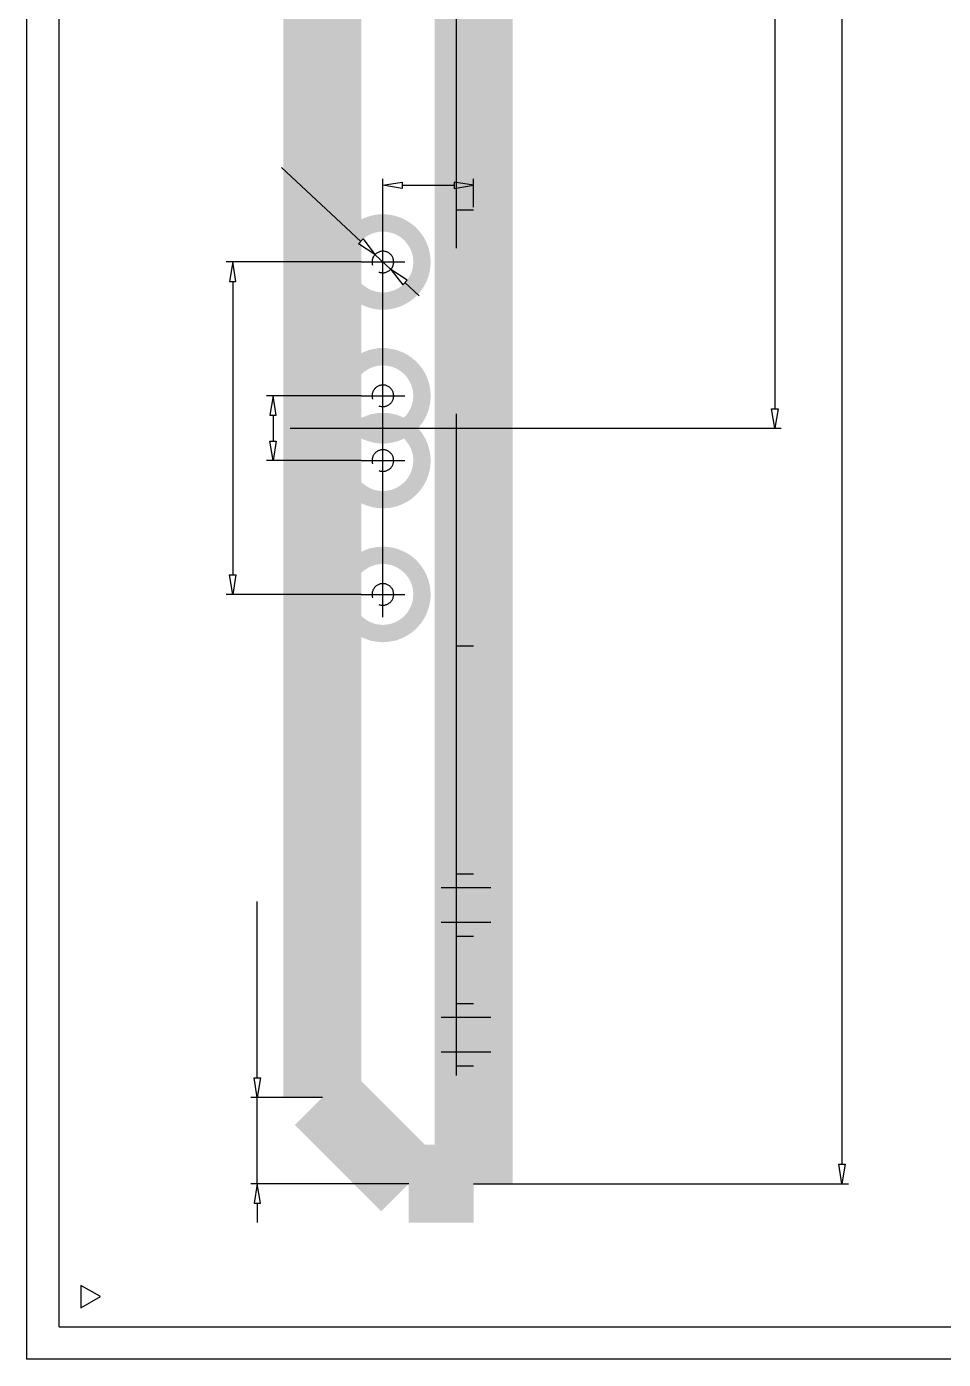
# Model space of a CAD drawing. Extents: x 17.6 to 52.5, y 0.1 to 49.5.
# Drawn here: x 17.65 to 34.27, y 0.14 to 24.3 of the extents above; entities that cross this region are included whole.
import ezdxf

# ---------------------------------------------------------------- set-up
doc = ezdxf.new("R2010")
doc.units = 0
doc.linetypes.add('1', pattern=[50.8, 31.75, -6.35, 6.35, -6.35])
doc.linetypes.add('2', pattern=[15, 12, -3])
doc.layers.get('0').update_dxf_attribs({"linetype": 'CONTINUOUS'})

msp = doc.modelspace()

# ---------------------------------------------------------------- linework, layer by layer
at = {"color": 7}
for points in [[(17.646, 49.452), (17.646, 0.144)], [(18.233, 0.731), (18.233, 48.865)], [(18.982, 1.281), (18.63, 1.485), (18.63, 1.078), (18.982, 1.281)], [(18.233, 0.731), (51.927, 0.731)], [(52.514, 0.144), (17.646, 0.144)]]:
    msp.add_lwpolyline(points, dxfattribs=at)
at = {"color": 7, "const_width": 1.415}
for points in [[(23.009, 32.287), (23.009, 4.893)], [(25.748, 32.287), (25.748, 3.328)], [(24.104, 19.881), (24.093, 19.881), (24.082, 19.882), (24.072, 19.884), (24.061, 19.887), (24.051, 19.89), (24.04, 19.894), (24.031, 19.899), (24.021, 19.905), (24.012, 19.911), (24.003, 19.917), (23.995, 19.925), (23.987, 19.933), (23.98, 19.941), (23.974, 19.95), (23.968, 19.959), (23.963, 19.969), (23.959, 19.979), (23.955, 19.989), (23.952, 20), (23.949, 20.011), (23.948, 20.022), (23.947, 20.032), (23.947, 20.043), (23.948, 20.054), (23.949, 20.065), (23.952, 20.076), (23.955, 20.087), (23.959, 20.097), (23.963, 20.107), (23.968, 20.117), (23.974, 20.126), (23.98, 20.135), (23.987, 20.143), (23.995, 20.151), (24.003, 20.158), (24.012, 20.165), (24.021, 20.171), (24.031, 20.177), (24.04, 20.182), (24.051, 20.186), (24.061, 20.189), (24.072, 20.192), (24.082, 20.194), (24.093, 20.195), (24.104, 20.195), (24.115, 20.195), (24.126, 20.194), (24.137, 20.192), (24.148, 20.189), (24.158, 20.186), (24.168, 20.182), (24.178, 20.177), (24.188, 20.171), (24.197, 20.165), (24.205, 20.158), (24.214, 20.151), (24.221, 20.143), (24.228, 20.135), (24.235, 20.126), (24.241, 20.117), (24.246, 20.107), (24.25, 20.097), (24.254, 20.087), (24.257, 20.076), (24.259, 20.065), (24.261, 20.054), (24.262, 20.043), (24.262, 20.032), (24.261, 20.022), (24.259, 20.011), (24.257, 20), (24.254, 19.989), (24.25, 19.979), (24.246, 19.969), (24.241, 19.959), (24.235, 19.95), (24.228, 19.941), (24.221, 19.933), (24.214, 19.925), (24.205, 19.917), (24.197, 19.911), (24.188, 19.905), (24.178, 19.899), (24.168, 19.894), (24.158, 19.89), (24.148, 19.887), (24.137, 19.884), (24.126, 19.882), (24.104, 19.881)], [(24.104, 17.454), (24.093, 17.455), (24.082, 17.456), (24.072, 17.458), (24.061, 17.461), (24.051, 17.464), (24.04, 17.468), (24.031, 17.473), (24.021, 17.478), (24.012, 17.484), (24.003, 17.491), (23.995, 17.499), (23.987, 17.506), (23.98, 17.515), (23.974, 17.524), (23.968, 17.533), (23.963, 17.543), (23.959, 17.553), (23.955, 17.563), (23.952, 17.574), (23.949, 17.584), (23.948, 17.595), (23.947, 17.606), (23.947, 17.617), (23.948, 17.628), (23.949, 17.639), (23.952, 17.65), (23.955, 17.66), (23.959, 17.671), (23.963, 17.681), (23.968, 17.69), (23.974, 17.7), (23.98, 17.708), (23.987, 17.717), (23.995, 17.725), (24.003, 17.732), (24.012, 17.739), (24.021, 17.745), (24.031, 17.751), (24.04, 17.755), (24.051, 17.759), (24.061, 17.763), (24.072, 17.765), (24.082, 17.767), (24.093, 17.769), (24.104, 17.769), (24.115, 17.769), (24.126, 17.767), (24.137, 17.765), (24.148, 17.763), (24.158, 17.759), (24.168, 17.755), (24.178, 17.751), (24.188, 17.745), (24.197, 17.739), (24.205, 17.732), (24.214, 17.725), (24.221, 17.717), (24.228, 17.708), (24.235, 17.7), (24.241, 17.69), (24.246, 17.681), (24.25, 17.671), (24.254, 17.66), (24.257, 17.65), (24.259, 17.639), (24.261, 17.628), (24.262, 17.617), (24.262, 17.606), (24.261, 17.595), (24.259, 17.584), (24.257, 17.574), (24.254, 17.563), (24.25, 17.553), (24.246, 17.543), (24.241, 17.533), (24.235, 17.524), (24.228, 17.515), (24.221, 17.506), (24.214, 17.499), (24.205, 17.491), (24.197, 17.484), (24.188, 17.478), (24.178, 17.473), (24.168, 17.468), (24.158, 17.464), (24.148, 17.461), (24.137, 17.458), (24.126, 17.456), (24.104, 17.454)], [(24.104, 16.28), (24.093, 16.281), (24.082, 16.282), (24.072, 16.284), (24.061, 16.287), (24.051, 16.29), (24.04, 16.294), (24.031, 16.299), (24.021, 16.304), (24.012, 16.31), (24.003, 16.317), (23.995, 16.325), (23.987, 16.332), (23.98, 16.341), (23.974, 16.35), (23.968, 16.359), (23.963, 16.369), (23.959, 16.379), (23.955, 16.389), (23.952, 16.4), (23.949, 16.41), (23.948, 16.421), (23.947, 16.432), (23.947, 16.443), (23.948, 16.454), (23.949, 16.465), (23.952, 16.476), (23.955, 16.486), (23.959, 16.497), (23.963, 16.507), (23.968, 16.516), (23.974, 16.526), (23.98, 16.534), (23.987, 16.543), (23.995, 16.551), (24.003, 16.558), (24.012, 16.565), (24.021, 16.571), (24.031, 16.577), (24.04, 16.581), (24.051, 16.585), (24.061, 16.589), (24.072, 16.591), (24.082, 16.593), (24.093, 16.595), (24.104, 16.595), (24.115, 16.595), (24.126, 16.593), (24.137, 16.591), (24.148, 16.589), (24.158, 16.585), (24.168, 16.581), (24.178, 16.577), (24.188, 16.571), (24.197, 16.565), (24.205, 16.558), (24.214, 16.551), (24.221, 16.543), (24.228, 16.534), (24.235, 16.526), (24.241, 16.516), (24.246, 16.507), (24.25, 16.497), (24.254, 16.486), (24.257, 16.476), (24.259, 16.465), (24.261, 16.454), (24.262, 16.443), (24.262, 16.432), (24.261, 16.421), (24.259, 16.41), (24.257, 16.4), (24.254, 16.389), (24.25, 16.379), (24.246, 16.369), (24.241, 16.359), (24.235, 16.35), (24.228, 16.341), (24.221, 16.332), (24.214, 16.325), (24.205, 16.317), (24.197, 16.31), (24.188, 16.304), (24.178, 16.299), (24.168, 16.294), (24.158, 16.29), (24.148, 16.287), (24.137, 16.284), (24.126, 16.282), (24.104, 16.28)], [(24.104, 13.854), (24.093, 13.855), (24.082, 13.856), (24.072, 13.858), (24.061, 13.86), (24.051, 13.864), (24.04, 13.868), (24.031, 13.873), (24.021, 13.878), (24.012, 13.884), (24.003, 13.891), (23.995, 13.898), (23.987, 13.906), (23.98, 13.915), (23.974, 13.923), (23.968, 13.933), (23.963, 13.942), (23.959, 13.952), (23.955, 13.963), (23.952, 13.973), (23.949, 13.984), (23.948, 13.995), (23.947, 14.006), (23.947, 14.017), (23.948, 14.028), (23.949, 14.039), (23.952, 14.049), (23.955, 14.06), (23.959, 14.07), (23.963, 14.08), (23.968, 14.09), (23.974, 14.099), (23.98, 14.108), (23.987, 14.117), (23.995, 14.125), (24.003, 14.132), (24.012, 14.139), (24.021, 14.145), (24.031, 14.15), (24.04, 14.155), (24.051, 14.159), (24.061, 14.163), (24.072, 14.165), (24.082, 14.167), (24.093, 14.168), (24.104, 14.169), (24.115, 14.168), (24.126, 14.167), (24.137, 14.165), (24.148, 14.163), (24.158, 14.159), (24.168, 14.155), (24.178, 14.15), (24.188, 14.145), (24.197, 14.139), (24.205, 14.132), (24.214, 14.125), (24.221, 14.117), (24.228, 14.108), (24.235, 14.099), (24.241, 14.09), (24.246, 14.08), (24.25, 14.07), (24.254, 14.06), (24.257, 14.049), (24.259, 14.039), (24.261, 14.028), (24.262, 14.017), (24.262, 14.006), (24.261, 13.995), (24.259, 13.984), (24.257, 13.973), (24.254, 13.963), (24.25, 13.952), (24.246, 13.942), (24.241, 13.933), (24.235, 13.923), (24.228, 13.915), (24.221, 13.906), (24.214, 13.898), (24.205, 13.891), (24.197, 13.884), (24.188, 13.878), (24.178, 13.873), (24.168, 13.868), (24.158, 13.864), (24.148, 13.86), (24.137, 13.858), (24.126, 13.856), (24.104, 13.854)], [(23.009, 4.893), (24.574, 3.328)], [(24.574, 3.328), (25.748, 3.328)]]:
    msp.add_lwpolyline(points, dxfattribs=at)
at = {"color": 8, "linetype": '2'}
for points in [[(25.435, 32.287), (25.435, 3.328)], [(25.748, 20.977), (25.435, 20.977)], [(25.748, 13.072), (25.435, 13.072)], [(25.435, 8.944), (25.748, 8.944)], [(25.748, 7.809), (25.435, 7.809)], [(25.435, 6.596), (25.748, 6.596)], [(25.748, 5.461), (25.435, 5.461)]]:
    msp.add_lwpolyline(points, dxfattribs=at)
at = {"color": 5}
for points in [[(31.209, 32.326), (31.209, 17.377)], [(32.427, 32.326), (32.427, 3.68)], [(23.704, 20.412), (22.266, 21.753)], [(24.104, 20.449), (24.104, 21.545)], [(25.748, 21.032), (25.748, 21.545)], [(24.457, 21.487), (24.457, 21.369), (24.104, 21.428), (24.104, 21.428), (24.457, 21.487)], [(24.457, 21.428), (25.396, 21.428)], [(25.396, 21.487), (25.396, 21.369), (25.748, 21.428), (25.748, 21.428), (25.396, 21.487)], [(23.664, 20.369), (23.744, 20.455), (23.961, 20.171), (23.961, 20.171), (23.664, 20.369)], [(24.247, 19.904), (23.961, 20.171)], [(23.708, 20.038), (21.264, 20.038)], [(21.323, 19.686), (21.44, 19.686), (21.382, 20.038), (21.382, 20.038), (21.323, 19.686)], [(24.465, 19.621), (24.545, 19.707), (24.247, 19.904), (24.247, 19.904), (24.465, 19.621)], [(21.382, 19.686), (21.382, 14.364)], [(24.505, 19.664), (24.762, 19.424)], [(23.708, 17.612), (21.995, 17.612)], [(22.054, 17.259), (22.171, 17.259), (22.113, 17.612), (22.113, 17.612), (22.054, 17.259)], [(22.113, 17.259), (22.113, 16.79)], [(31.15, 17.377), (31.268, 17.377), (31.209, 17.025), (31.209, 17.025), (31.15, 17.377)], [(27.402, 17.025), (31.326, 17.025)], [(22.054, 16.79), (22.171, 16.79), (22.113, 16.438), (22.113, 16.438), (22.054, 16.79)], [(23.708, 16.438), (21.995, 16.438)], [(21.323, 14.364), (21.44, 14.364), (21.382, 14.011), (21.382, 14.011), (21.323, 14.364)], [(23.708, 14.011), (21.264, 14.011)], [(21.828, 5.245), (21.828, 8.444)], [(21.769, 5.245), (21.887, 5.245), (21.828, 4.893), (21.828, 4.893), (21.769, 5.245)], [(23.009, 4.893), (21.711, 4.893)], [(21.828, 3.328), (21.828, 4.893)], [(32.368, 3.68), (32.485, 3.68), (32.427, 3.328), (32.427, 3.328), (32.368, 3.68)], [(24.574, 3.328), (21.711, 3.328)], [(21.769, 2.976), (21.887, 2.976), (21.828, 3.328), (21.828, 3.328), (21.769, 2.976)], [(25.748, 3.328), (32.544, 3.328)], [(21.828, 2.976), (21.828, 2.624)]]:
    msp.add_lwpolyline(points, dxfattribs=at)
at = {"color": 5, "const_width": 0.0000000783}
for points in [[(24.774, 21.545), (24.813, 21.545), (24.813, 21.821), (24.823, 21.811), (24.836, 21.801), (24.85, 21.791), (24.865, 21.782), (24.878, 21.775), (24.891, 21.769), (24.891, 21.811), (24.87, 21.823), (24.851, 21.837), (24.834, 21.852), (24.819, 21.868), (24.808, 21.884), (24.799, 21.899), (24.774, 21.899), (24.774, 21.545)], [(24.962, 21.587), (24.962, 21.545), (25.172, 21.545), (25.172, 21.556), (25.17, 21.566), (25.167, 21.575), (25.161, 21.591), (25.153, 21.607), (25.142, 21.622), (25.128, 21.638), (25.111, 21.656), (25.091, 21.676), (25.06, 21.705), (25.037, 21.73), (25.021, 21.75), (25.011, 21.768), (25.005, 21.786), (25.003, 21.802), (25.005, 21.818), (25.01, 21.833), (25.019, 21.846), (25.032, 21.855), (25.046, 21.861), (25.063, 21.863), (25.08, 21.861), (25.095, 21.855), (25.108, 21.845), (25.117, 21.83), (25.123, 21.813), (25.125, 21.793), (25.165, 21.797), (25.159, 21.828), (25.149, 21.853), (25.134, 21.873), (25.114, 21.887), (25.09, 21.896), (25.062, 21.899), (25.033, 21.896), (25.009, 21.887), (24.99, 21.871), (24.975, 21.851), (24.966, 21.827), (24.963, 21.801), (24.964, 21.787), (24.966, 21.773), (24.971, 21.76), (24.977, 21.746), (24.986, 21.732), (24.997, 21.717), (25.011, 21.7), (25.031, 21.679), (25.057, 21.655), (25.077, 21.635), (25.092, 21.621), (25.102, 21.61), (25.108, 21.603), (25.113, 21.595), (25.118, 21.587), (24.962, 21.587)], [(22.251, 21.607), (22.011, 21.349), (22.057, 21.306), (22.282, 21.437), (22.301, 21.448), (22.317, 21.458), (22.329, 21.465), (22.322, 21.451), (22.313, 21.434), (22.302, 21.412), (22.191, 21.181), (22.232, 21.143), (22.472, 21.4), (22.443, 21.428), (22.242, 21.212), (22.375, 21.491), (22.348, 21.517), (22.076, 21.36), (22.281, 21.579), (22.251, 21.607)], [(22.447, 21.297), (22.475, 21.267), (22.492, 21.279), (22.508, 21.286), (22.524, 21.289), (22.539, 21.288), (22.552, 21.283), (22.565, 21.274), (22.576, 21.26), (22.582, 21.243), (22.583, 21.224), (22.579, 21.204), (22.57, 21.184), (22.555, 21.165), (22.538, 21.15), (22.52, 21.14), (22.501, 21.135), (22.483, 21.136), (22.466, 21.142), (22.451, 21.153), (22.443, 21.162), (22.437, 21.172), (22.433, 21.183), (22.431, 21.195), (22.43, 21.206), (22.432, 21.217), (22.402, 21.238), (22.301, 21.085), (22.416, 20.978), (22.444, 21.008), (22.352, 21.094), (22.404, 21.175), (22.41, 21.153), (22.419, 21.134), (22.433, 21.118), (22.454, 21.103), (22.478, 21.095), (22.506, 21.094), (22.533, 21.1), (22.559, 21.113), (22.582, 21.134), (22.601, 21.158), (22.614, 21.184), (22.621, 21.212), (22.62, 21.245), (22.609, 21.274), (22.589, 21.3), (22.567, 21.316), (22.544, 21.326), (22.519, 21.328), (22.494, 21.324), (22.47, 21.314), (22.447, 21.297)], [(32.216, 18.372), (32.21, 18.334), (32.233, 18.328), (32.25, 18.32), (32.263, 18.311), (32.272, 18.299), (32.278, 18.286), (32.28, 18.271), (32.277, 18.254), (32.27, 18.239), (32.258, 18.225), (32.243, 18.215), (32.226, 18.208), (32.206, 18.206), (32.187, 18.208), (32.171, 18.214), (32.157, 18.224), (32.146, 18.236), (32.14, 18.251), (32.138, 18.268), (32.138, 18.276), (32.14, 18.285), (32.142, 18.296), (32.104, 18.291), (32.105, 18.289), (32.105, 18.287), (32.105, 18.285), (32.103, 18.269), (32.099, 18.254), (32.091, 18.24), (32.079, 18.229), (32.064, 18.223), (32.046, 18.22), (32.031, 18.222), (32.018, 18.227), (32.007, 18.235), (31.998, 18.245), (31.993, 18.258), (31.991, 18.272), (31.993, 18.287), (31.998, 18.299), (32.007, 18.31), (32.019, 18.319), (32.035, 18.326), (32.055, 18.33), (32.047, 18.369), (32.02, 18.362), (31.998, 18.351), (31.979, 18.336), (31.966, 18.318), (31.958, 18.297), (31.956, 18.273), (31.957, 18.256), (31.961, 18.24), (31.968, 18.225), (31.977, 18.212), (31.988, 18.201), (32.002, 18.192), (32.016, 18.186), (32.031, 18.182), (32.047, 18.18), (32.062, 18.182), (32.076, 18.185), (32.089, 18.191), (32.1, 18.2), (32.11, 18.211), (32.118, 18.224), (32.125, 18.207), (32.135, 18.192), (32.148, 18.18), (32.165, 18.172), (32.184, 18.167), (32.205, 18.165), (32.234, 18.168), (32.26, 18.178), (32.283, 18.195), (32.301, 18.217), (32.312, 18.243), (32.315, 18.272), (32.312, 18.298), (32.303, 18.321), (32.288, 18.341), (32.268, 18.357), (32.244, 18.367), (32.216, 18.372)], [(32.003, 18.124), (31.962, 18.124), (31.962, 17.919), (31.995, 17.919), (32.022, 17.939), (32.053, 17.959), (32.09, 17.979), (32.13, 17.997), (32.171, 18.012), (32.212, 18.025), (32.243, 18.031), (32.275, 18.036), (32.309, 18.039), (32.309, 18.079), (32.28, 18.078), (32.246, 18.073), (32.209, 18.065), (32.17, 18.054), (32.132, 18.041), (32.095, 18.024), (32.061, 18.007), (32.03, 17.988), (32.003, 17.969), (32.003, 18.124)], [(32.217, 17.88), (32.213, 17.839), (32.233, 17.835), (32.25, 17.828), (32.263, 17.818), (32.272, 17.806), (32.278, 17.793), (32.28, 17.778), (32.277, 17.76), (32.269, 17.745), (32.256, 17.731), (32.239, 17.72), (32.218, 17.713), (32.194, 17.711), (32.171, 17.713), (32.151, 17.72), (32.135, 17.73), (32.123, 17.744), (32.116, 17.76), (32.114, 17.779), (32.115, 17.791), (32.118, 17.802), (32.123, 17.813), (32.13, 17.822), (32.139, 17.83), (32.148, 17.837), (32.143, 17.873), (31.962, 17.842), (31.962, 17.685), (32.003, 17.685), (32.003, 17.811), (32.098, 17.828), (32.085, 17.809), (32.078, 17.789), (32.076, 17.769), (32.079, 17.742), (32.09, 17.719), (32.108, 17.698), (32.131, 17.683), (32.158, 17.673), (32.19, 17.67), (32.22, 17.673), (32.248, 17.681), (32.272, 17.695), (32.296, 17.718), (32.31, 17.746), (32.315, 17.778), (32.312, 17.805), (32.303, 17.829), (32.288, 17.849), (32.268, 17.864), (32.245, 17.875), (32.217, 17.88)], [(21.057, 17.32), (21.057, 17.53), (21.017, 17.53), (21.017, 17.32), (21.057, 17.32)], [(21.164, 17.53), (21.124, 17.53), (21.124, 17.32), (21.164, 17.32), (21.164, 17.53)], [(21.788, 17.32), (21.788, 17.53), (21.748, 17.53), (21.748, 17.32), (21.788, 17.32)], [(21.895, 17.53), (21.855, 17.53), (21.855, 17.32), (21.895, 17.32), (21.895, 17.53)], [(20.958, 17.275), (20.917, 17.275), (20.917, 17.069), (20.95, 17.069), (20.977, 17.09), (21.008, 17.11), (21.045, 17.129), (21.085, 17.148), (21.126, 17.163), (21.167, 17.175), (21.198, 17.182), (21.23, 17.187), (21.264, 17.19), (21.264, 17.23), (21.235, 17.228), (21.201, 17.223), (21.164, 17.216), (21.125, 17.205), (21.087, 17.191), (21.05, 17.175), (21.016, 17.157), (20.985, 17.139), (20.958, 17.119), (20.958, 17.275)], [(21.995, 17.131), (21.995, 17.17), (21.72, 17.17), (21.73, 17.18), (21.739, 17.192), (21.749, 17.206), (21.758, 17.221), (21.766, 17.235), (21.772, 17.247), (21.73, 17.247), (21.718, 17.227), (21.704, 17.207), (21.689, 17.19), (21.673, 17.176), (21.657, 17.164), (21.641, 17.156), (21.641, 17.131), (21.995, 17.131)], [(20.958, 17.028), (20.917, 17.028), (20.917, 16.823), (20.95, 16.823), (20.977, 16.843), (21.008, 16.863), (21.045, 16.883), (21.085, 16.901), (21.126, 16.917), (21.167, 16.929), (21.198, 16.936), (21.23, 16.941), (21.264, 16.944), (21.264, 16.984), (21.235, 16.982), (21.201, 16.977), (21.164, 16.969), (21.125, 16.959), (21.087, 16.945), (21.05, 16.929), (21.016, 16.911), (20.985, 16.892), (20.958, 16.873), (20.958, 17.028)], [(21.903, 17.031), (21.899, 16.99), (21.919, 16.986), (21.936, 16.979), (21.949, 16.969), (21.958, 16.957), (21.964, 16.944), (21.966, 16.929), (21.963, 16.911), (21.955, 16.895), (21.942, 16.882), (21.925, 16.871), (21.904, 16.864), (21.88, 16.862), (21.857, 16.864), (21.837, 16.87), (21.821, 16.881), (21.809, 16.895), (21.802, 16.911), (21.8, 16.93), (21.801, 16.942), (21.804, 16.953), (21.809, 16.964), (21.816, 16.973), (21.824, 16.981), (21.834, 16.987), (21.829, 17.024), (21.648, 16.993), (21.648, 16.836), (21.689, 16.836), (21.689, 16.962), (21.784, 16.979), (21.771, 16.96), (21.764, 16.94), (21.762, 16.919), (21.765, 16.893), (21.776, 16.87), (21.794, 16.849), (21.817, 16.833), (21.844, 16.824), (21.876, 16.821), (21.906, 16.824), (21.934, 16.832), (21.958, 16.846), (21.982, 16.869), (21.996, 16.896), (22.001, 16.929), (21.998, 16.956), (21.989, 16.98), (21.974, 17), (21.954, 17.015), (21.931, 17.026), (21.903, 17.031)], [(21.057, 16.569), (21.057, 16.778), (21.017, 16.778), (21.017, 16.569), (21.057, 16.569)], [(21.164, 16.778), (21.124, 16.778), (21.124, 16.569), (21.164, 16.569), (21.164, 16.778)], [(21.788, 16.569), (21.788, 16.778), (21.748, 16.778), (21.748, 16.569), (21.788, 16.569)], [(21.895, 16.778), (21.855, 16.778), (21.855, 16.569), (21.895, 16.569), (21.895, 16.778)], [(21.587, 7.922), (21.599, 7.88), (21.634, 7.891), (21.664, 7.907), (21.687, 7.927), (21.703, 7.952), (21.713, 7.98), (21.717, 8.011), (21.714, 8.043), (21.706, 8.071), (21.694, 8.095), (21.676, 8.114), (21.653, 8.13), (21.626, 8.143), (21.596, 8.153), (21.565, 8.158), (21.532, 8.16), (21.497, 8.158), (21.465, 8.152), (21.436, 8.141), (21.411, 8.127), (21.39, 8.109), (21.374, 8.087), (21.362, 8.063), (21.355, 8.038), (21.353, 8.011), (21.356, 7.98), (21.365, 7.954), (21.379, 7.931), (21.4, 7.911), (21.425, 7.896), (21.455, 7.885), (21.466, 7.927), (21.443, 7.935), (21.424, 7.946), (21.41, 7.959), (21.4, 7.974), (21.394, 7.991), (21.392, 8.011), (21.395, 8.034), (21.401, 8.055), (21.412, 8.072), (21.426, 8.087), (21.444, 8.099), (21.464, 8.107), (21.486, 8.112), (21.509, 8.116), (21.532, 8.117), (21.56, 8.116), (21.587, 8.112), (21.61, 8.105), (21.631, 8.096), (21.647, 8.084), (21.66, 8.068), (21.67, 8.051), (21.675, 8.033), (21.677, 8.015), (21.674, 7.992), (21.667, 7.972), (21.654, 7.955), (21.637, 7.94), (21.615, 7.929), (21.587, 7.922)], [(21.711, 7.833), (21.359, 7.833), (21.359, 7.794), (21.485, 7.794), (21.465, 7.775), (21.454, 7.752), (21.45, 7.726), (21.451, 7.709), (21.455, 7.694), (21.461, 7.681), (21.469, 7.67), (21.48, 7.661), (21.492, 7.654), (21.507, 7.65), (21.526, 7.647), (21.549, 7.646), (21.711, 7.646), (21.711, 7.685), (21.549, 7.685), (21.529, 7.686), (21.514, 7.691), (21.502, 7.698), (21.494, 7.707), (21.489, 7.719), (21.487, 7.734), (21.488, 7.745), (21.492, 7.756), (21.497, 7.766), (21.505, 7.775), (21.514, 7.782), (21.524, 7.788), (21.537, 7.791), (21.553, 7.794), (21.571, 7.794), (21.711, 7.794), (21.711, 7.833)], [(21.711, 7.578), (21.489, 7.578), (21.489, 7.612), (21.456, 7.612), (21.456, 7.578), (21.429, 7.578), (21.413, 7.577), (21.4, 7.576), (21.39, 7.574), (21.38, 7.569), (21.371, 7.562), (21.363, 7.554), (21.357, 7.543), (21.354, 7.53), (21.353, 7.514), (21.353, 7.503), (21.355, 7.491), (21.357, 7.478), (21.395, 7.484), (21.393, 7.491), (21.392, 7.499), (21.392, 7.506), (21.393, 7.517), (21.396, 7.526), (21.401, 7.532), (21.408, 7.536), (21.418, 7.538), (21.432, 7.539), (21.456, 7.539), (21.456, 7.494), (21.489, 7.494), (21.489, 7.539), (21.711, 7.539), (21.711, 7.578)], [(21.669, 7.049), (21.711, 7.049), (21.711, 7.258), (21.701, 7.258), (21.691, 7.256), (21.681, 7.254), (21.665, 7.247), (21.649, 7.239), (21.634, 7.228), (21.618, 7.215), (21.6, 7.198), (21.581, 7.177), (21.551, 7.146), (21.526, 7.123), (21.506, 7.107), (21.488, 7.097), (21.471, 7.091), (21.454, 7.089), (21.438, 7.091), (21.423, 7.097), (21.411, 7.106), (21.401, 7.118), (21.395, 7.132), (21.393, 7.149), (21.395, 7.166), (21.401, 7.181), (21.412, 7.194), (21.426, 7.203), (21.443, 7.209), (21.464, 7.211), (21.459, 7.251), (21.428, 7.246), (21.403, 7.235), (21.383, 7.22), (21.369, 7.2), (21.36, 7.176), (21.357, 7.148), (21.36, 7.12), (21.37, 7.096), (21.385, 7.076), (21.405, 7.061), (21.429, 7.052), (21.455, 7.049), (21.469, 7.05), (21.483, 7.053), (21.496, 7.057), (21.51, 7.063), (21.525, 7.072), (21.539, 7.083), (21.556, 7.097), (21.577, 7.117), (21.601, 7.143), (21.621, 7.163), (21.636, 7.178), (21.646, 7.188), (21.654, 7.194), (21.661, 7.2), (21.669, 7.204), (21.669, 7.049)], [(21.711, 7.465), (21.359, 7.465), (21.359, 7.426), (21.711, 7.426), (21.711, 7.465)], [(21.711, 7.354), (21.662, 7.354), (21.662, 7.31), (21.711, 7.31), (21.711, 7.354)], [(21.537, 7.007), (21.498, 7.006), (21.465, 7.002), (21.437, 6.995), (21.413, 6.986), (21.394, 6.975), (21.378, 6.961), (21.366, 6.945), (21.359, 6.925), (21.357, 6.904), (21.358, 6.887), (21.362, 6.872), (21.369, 6.859), (21.377, 6.847), (21.388, 6.836), (21.401, 6.827), (21.417, 6.819), (21.434, 6.813), (21.454, 6.807), (21.477, 6.803), (21.505, 6.801), (21.537, 6.8), (21.576, 6.802), (21.609, 6.805), (21.637, 6.812), (21.661, 6.821), (21.68, 6.832), (21.696, 6.846), (21.708, 6.863), (21.714, 6.882), (21.717, 6.904), (21.713, 6.932), (21.701, 6.956), (21.68, 6.976), (21.645, 6.993), (21.597, 7.004), (21.537, 7.007)], [(21.537, 6.967), (21.588, 6.965), (21.627, 6.959), (21.653, 6.949), (21.668, 6.936), (21.678, 6.921), (21.681, 6.904), (21.678, 6.887), (21.668, 6.872), (21.652, 6.859), (21.627, 6.848), (21.588, 6.842), (21.537, 6.84), (21.486, 6.842), (21.447, 6.848), (21.422, 6.859), (21.406, 6.872), (21.396, 6.887), (21.393, 6.904), (21.396, 6.921), (21.404, 6.935), (21.418, 6.947), (21.446, 6.958), (21.485, 6.965), (21.537, 6.967)], [(21.711, 6.776), (21.578, 6.692), (21.456, 6.77), (21.456, 6.721), (21.515, 6.686), (21.526, 6.68), (21.536, 6.674), (21.544, 6.67), (21.534, 6.664), (21.525, 6.658), (21.516, 6.652), (21.456, 6.613), (21.456, 6.567), (21.576, 6.646), (21.711, 6.561), (21.711, 6.609), (21.632, 6.656), (21.61, 6.668), (21.711, 6.729), (21.711, 6.776)], [(21.711, 6.415), (21.626, 6.415), (21.626, 6.552), (21.587, 6.552), (21.359, 6.407), (21.359, 6.376), (21.587, 6.376), (21.587, 6.333), (21.626, 6.333), (21.626, 6.376), (21.711, 6.376), (21.711, 6.415)], [(21.619, 6.293), (21.615, 6.252), (21.635, 6.248), (21.652, 6.241), (21.665, 6.231), (21.674, 6.219), (21.679, 6.206), (21.681, 6.191), (21.679, 6.173), (21.671, 6.158), (21.658, 6.144), (21.64, 6.133), (21.619, 6.126), (21.595, 6.124), (21.572, 6.126), (21.553, 6.132), (21.537, 6.143), (21.525, 6.157), (21.518, 6.173), (21.515, 6.192), (21.517, 6.204), (21.52, 6.215), (21.525, 6.226), (21.532, 6.235), (21.54, 6.243), (21.55, 6.25), (21.544, 6.286), (21.363, 6.255), (21.363, 6.098), (21.405, 6.098), (21.405, 6.224), (21.499, 6.241), (21.487, 6.222), (21.48, 6.202), (21.477, 6.181), (21.481, 6.155), (21.491, 6.132), (21.509, 6.111), (21.533, 6.096), (21.56, 6.086), (21.591, 6.083), (21.622, 6.086), (21.649, 6.094), (21.674, 6.108), (21.698, 6.131), (21.712, 6.159), (21.717, 6.191), (21.714, 6.218), (21.705, 6.242), (21.69, 6.262), (21.67, 6.277), (21.646, 6.288), (21.619, 6.293)], [(21.428, 6.415), (21.587, 6.514), (21.587, 6.415), (21.428, 6.415)], [(21.353, 5.985), (21.355, 5.965), (21.363, 5.948), (21.377, 5.933), (21.395, 5.922), (21.417, 5.916), (21.443, 5.914), (21.469, 5.916), (21.491, 5.922), (21.509, 5.933), (21.522, 5.948), (21.53, 5.965), (21.533, 5.984), (21.53, 6.004), (21.523, 6.021), (21.509, 6.036), (21.492, 6.047), (21.47, 6.053), (21.444, 6.055), (21.417, 6.053), (21.395, 6.047), (21.377, 6.036), (21.363, 6.021), (21.355, 6.004), (21.353, 5.985)], [(21.385, 5.985), (21.386, 5.995), (21.391, 6.005), (21.398, 6.013), (21.409, 6.019), (21.424, 6.022), (21.443, 6.023), (21.461, 6.022), (21.476, 6.019), (21.487, 6.013), (21.495, 6.005), (21.5, 5.995), (21.501, 5.985), (21.5, 5.974), (21.495, 5.964), (21.487, 5.956), (21.476, 5.95), (21.461, 5.947), (21.442, 5.946), (21.424, 5.947), (21.409, 5.95), (21.398, 5.957), (21.391, 5.964), (21.386, 5.974), (21.385, 5.985)]]:
    msp.add_lwpolyline(points, dxfattribs=at)
at = {"color": 1, "linetype": '1'}
for points in [[(24.104, 13.6), (24.104, 20.449)], [(23.708, 20.038), (24.501, 20.038)], [(23.708, 17.612), (24.501, 17.612)], [(22.422, 17.025), (27.402, 17.025)], [(23.708, 16.438), (24.501, 16.438)], [(23.708, 14.011), (24.501, 14.011)], [(26.061, 8.689), (25.161, 8.689)], [(26.061, 8.063), (25.161, 8.063)], [(26.061, 6.341), (25.161, 6.341)], [(26.061, 5.715), (25.161, 5.715)]]:
    msp.add_lwpolyline(points, dxfattribs=at)
at = {"color": 6}
for points in [[(24.032, 19.856), (24.045, 19.851), (24.058, 19.848), (24.072, 19.845), (24.085, 19.843), (24.099, 19.842), (24.112, 19.842), (24.126, 19.843), (24.14, 19.845), (24.153, 19.848), (24.166, 19.852), (24.179, 19.857), (24.191, 19.863), (24.203, 19.869), (24.215, 19.876), (24.226, 19.885), (24.236, 19.893), (24.246, 19.903), (24.255, 19.913), (24.263, 19.924), (24.271, 19.935), (24.278, 19.947), (24.284, 19.96), (24.289, 19.972), (24.293, 19.985), (24.296, 19.999), (24.298, 20.012), (24.3, 20.026), (24.3, 20.039), (24.299, 20.053), (24.298, 20.066), (24.295, 20.08), (24.292, 20.093), (24.288, 20.106), (24.283, 20.119), (24.277, 20.131), (24.27, 20.143), (24.262, 20.154), (24.253, 20.165), (24.244, 20.175), (24.234, 20.184), (24.224, 20.193), (24.213, 20.201), (24.201, 20.208), (24.189, 20.214), (24.176, 20.22), (24.164, 20.224), (24.15, 20.228), (24.137, 20.231), (24.124, 20.233), (24.11, 20.234), (24.096, 20.233), (24.083, 20.232), (24.069, 20.23), (24.056, 20.227), (24.043, 20.224), (24.03, 20.219), (24.017, 20.213), (24.005, 20.207), (23.994, 20.199), (23.983, 20.191), (23.972, 20.182), (23.963, 20.173), (23.954, 20.163), (23.945, 20.152), (23.938, 20.141), (23.931, 20.129), (23.925, 20.116), (23.92, 20.104), (23.916, 20.091), (23.913, 20.077), (23.91, 20.064), (23.909, 20.05), (23.909, 20.037), (23.909, 20.023), (23.911, 20.009), (23.913, 19.996), (23.917, 19.983), (23.918, 19.979)], [(24.032, 17.43), (24.045, 17.425), (24.058, 17.422), (24.072, 17.419), (24.085, 17.417), (24.099, 17.416), (24.112, 17.416), (24.126, 17.417), (24.14, 17.419), (24.153, 17.422), (24.166, 17.426), (24.179, 17.431), (24.191, 17.436), (24.203, 17.443), (24.215, 17.45), (24.226, 17.458), (24.236, 17.467), (24.246, 17.477), (24.255, 17.487), (24.263, 17.498), (24.271, 17.509), (24.278, 17.521), (24.284, 17.533), (24.289, 17.546), (24.293, 17.559), (24.296, 17.572), (24.298, 17.586), (24.3, 17.599), (24.3, 17.613), (24.299, 17.627), (24.298, 17.64), (24.295, 17.654), (24.292, 17.667), (24.288, 17.68), (24.283, 17.692), (24.277, 17.705), (24.27, 17.716), (24.262, 17.728), (24.253, 17.738), (24.244, 17.749), (24.234, 17.758), (24.224, 17.767), (24.213, 17.775), (24.201, 17.782), (24.189, 17.788), (24.176, 17.794), (24.164, 17.798), (24.15, 17.802), (24.137, 17.805), (24.124, 17.806), (24.11, 17.807), (24.096, 17.807), (24.083, 17.806), (24.069, 17.804), (24.056, 17.801), (24.043, 17.797), (24.03, 17.793), (24.017, 17.787), (24.005, 17.78), (23.994, 17.773), (23.983, 17.765), (23.972, 17.756), (23.963, 17.747), (23.954, 17.736), (23.945, 17.726), (23.938, 17.714), (23.931, 17.702), (23.925, 17.69), (23.92, 17.677), (23.916, 17.664), (23.913, 17.651), (23.91, 17.638), (23.909, 17.624), (23.909, 17.61), (23.909, 17.597), (23.911, 17.583), (23.913, 17.57), (23.917, 17.556), (23.918, 17.552)], [(24.032, 16.256), (24.045, 16.251), (24.058, 16.248), (24.072, 16.245), (24.085, 16.243), (24.099, 16.242), (24.112, 16.242), (24.126, 16.243), (24.14, 16.245), (24.153, 16.248), (24.166, 16.252), (24.179, 16.257), (24.191, 16.262), (24.203, 16.269), (24.215, 16.276), (24.226, 16.284), (24.236, 16.293), (24.246, 16.303), (24.255, 16.313), (24.263, 16.324), (24.271, 16.335), (24.278, 16.347), (24.284, 16.359), (24.289, 16.372), (24.293, 16.385), (24.296, 16.398), (24.298, 16.412), (24.3, 16.425), (24.3, 16.439), (24.299, 16.453), (24.298, 16.466), (24.295, 16.48), (24.292, 16.493), (24.288, 16.506), (24.283, 16.518), (24.277, 16.531), (24.27, 16.542), (24.262, 16.554), (24.253, 16.564), (24.244, 16.575), (24.234, 16.584), (24.224, 16.593), (24.213, 16.601), (24.201, 16.608), (24.189, 16.614), (24.176, 16.62), (24.164, 16.624), (24.15, 16.628), (24.137, 16.631), (24.124, 16.632), (24.11, 16.633), (24.096, 16.633), (24.083, 16.632), (24.069, 16.63), (24.056, 16.627), (24.043, 16.623), (24.03, 16.619), (24.017, 16.613), (24.005, 16.606), (23.994, 16.599), (23.983, 16.591), (23.972, 16.582), (23.963, 16.573), (23.954, 16.562), (23.945, 16.552), (23.938, 16.54), (23.931, 16.528), (23.925, 16.516), (23.92, 16.503), (23.916, 16.49), (23.913, 16.477), (23.91, 16.464), (23.909, 16.45), (23.909, 16.436), (23.909, 16.423), (23.911, 16.409), (23.913, 16.396), (23.917, 16.382), (23.918, 16.378)], [(24.032, 13.829), (24.045, 13.825), (24.058, 13.821), (24.072, 13.818), (24.085, 13.817), (24.099, 13.816), (24.112, 13.816), (24.126, 13.817), (24.14, 13.819), (24.153, 13.822), (24.166, 13.826), (24.179, 13.83), (24.191, 13.836), (24.203, 13.843), (24.215, 13.85), (24.226, 13.858), (24.236, 13.867), (24.246, 13.876), (24.255, 13.887), (24.263, 13.897), (24.271, 13.909), (24.278, 13.921), (24.284, 13.933), (24.289, 13.946), (24.293, 13.959), (24.296, 13.972), (24.298, 13.985), (24.3, 13.999), (24.3, 14.013), (24.299, 14.026), (24.298, 14.04), (24.295, 14.053), (24.292, 14.067), (24.288, 14.08), (24.283, 14.092), (24.277, 14.104), (24.27, 14.116), (24.262, 14.127), (24.253, 14.138), (24.244, 14.148), (24.234, 14.158), (24.224, 14.166), (24.213, 14.174), (24.201, 14.181), (24.189, 14.188), (24.176, 14.193), (24.164, 14.198), (24.15, 14.202), (24.137, 14.204), (24.124, 14.206), (24.11, 14.207), (24.096, 14.207), (24.083, 14.206), (24.069, 14.204), (24.056, 14.201), (24.043, 14.197), (24.03, 14.192), (24.017, 14.187), (24.005, 14.18), (23.994, 14.173), (23.983, 14.165), (23.972, 14.156), (23.963, 14.146), (23.954, 14.136), (23.945, 14.125), (23.938, 14.114), (23.931, 14.102), (23.925, 14.09), (23.92, 14.077), (23.916, 14.064), (23.913, 14.051), (23.91, 14.037), (23.909, 14.024), (23.909, 14.01), (23.909, 13.996), (23.911, 13.983), (23.913, 13.969), (23.917, 13.956), (23.918, 13.952)]]:
    msp.add_lwpolyline(points, dxfattribs=at)

doc.saveas('drawing.dxf')
